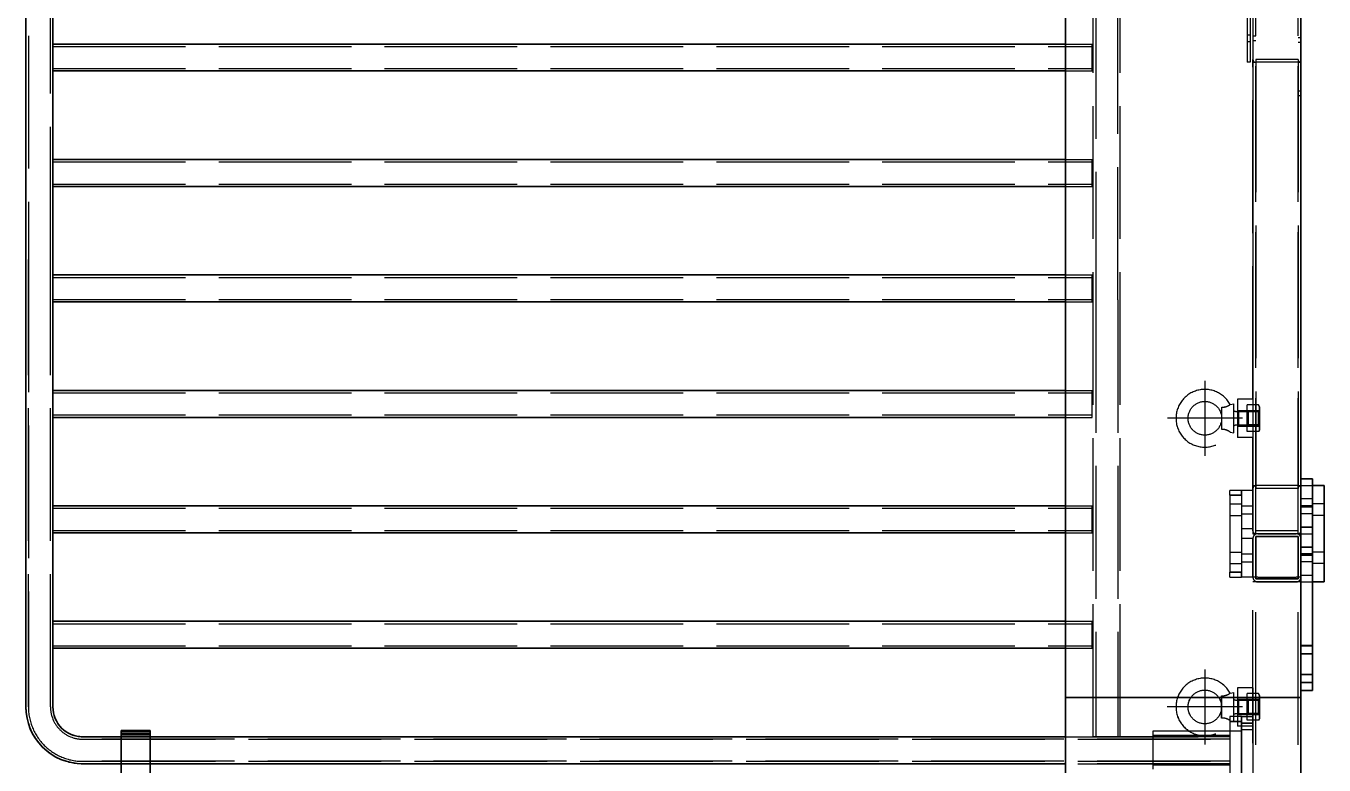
# Model space of a CAD drawing. Header units: millimetres. Extents: x -73083 to 81340, y -6859 to 6812.
# Drawn here: x -64097 to -62747, y 2515 to 3284 of the extents above; entities that cross this region are included whole.
import ezdxf

# ---------------------------------------------------------------- set-up
doc = ezdxf.new("R2010")
doc.units = ezdxf.units.MM
doc.linetypes.add('AM_ISO02W050', pattern=[7.5, 6, -1.5])
doc.linetypes.add('AM_ISO08W050', pattern=[18, 12, -1.5, 3, -1.5])
doc.layers.add('AM_7', color=2, linetype='AM_ISO08W050', lineweight=25)
doc.layers.add('AM_HID', color=1, linetype='AM_ISO02W050', lineweight=25)

msp = doc.modelspace()

# ---------------------------------------------------------------- linework, layer by layer
at = {"color": 7, "lineweight": 35, "ltscale": 23}
for p, q in [((-63016.43766, 4535.75665), (-63016.43766, 2585.7564)), ((-62771.43766, 4535.75665), (-62771.43766, 2585.7564)), ((-62771.4279, 4435.7503), (-62771.43766, 2857.65167)), ((-64097.45182, 3445.76495), (-64097.45427, 3040.76495)), ((-64069.45231, 3356.78033), (-64069.4528, 3264.75103)), ((-64069.44889, 3356.76324), (-64069.44987, 3264.76324)), ((-64069.4528, 3264.76568), (-64069.4528, 3236.76568)), ((-64069.4528, 3264.76568), (-63016.43766, 3264.75909)), ((-64069.44987, 3264.76446), (-63016.44059, 3264.75787)), ((-64069.4528, 3236.78033), (-64069.45378, 3144.75103)), ((-64069.4528, 3236.76568), (-63016.43766, 3236.75909)), ((-64069.44987, 3236.76324), (-64069.45036, 3144.76324)), ((-64069.45378, 3144.76568), (-64069.45378, 3116.76568)), ((-64069.45378, 3144.76568), (-63016.43766, 3144.75909)), ((-64069.45036, 3144.76446), (-63016.44059, 3144.75787)), ((-64069.45378, 3116.78033), (-64069.45427, 3040.7647)), ((-64069.45378, 3116.76568), (-63016.43766, 3116.75909)), ((-64069.45036, 3116.76324), (-64069.45085, 3040.76348)), ((-64097.4572, 2575.76495), (-64097.45427, 3040.76495)), ((-64069.45427, 3024.75103), (-64069.45427, 3040.7647)), ((-64069.45085, 3024.76324), (-64069.45085, 3040.76348)), ((-64069.45427, 3024.76568), (-64069.45475, 2996.76568)), ((-64069.45427, 3024.76568), (-63016.43766, 3024.75909)), ((-64069.45085, 3024.76446), (-63016.44059, 3024.75787)), ((-64069.45475, 2904.75103), (-64069.45475, 2996.78033)), ((-64069.45475, 2996.76568), (-63016.43766, 2996.75909)), ((-64069.45182, 2904.76324), (-64069.45085, 2996.76324)), ((-64069.45475, 2904.76568), (-64069.45524, 2876.76568)), ((-64069.45475, 2904.76568), (-63016.43766, 2904.75909)), ((-64069.45182, 2904.76446), (-63016.44059, 2904.75787)), ((-64069.45573, 2784.75103), (-64069.45524, 2876.78033)), ((-64069.45524, 2876.76568), (-63016.43766, 2876.75909)), ((-64069.4528, 2784.76324), (-64069.45182, 2876.76324)), ((-62759.43425, 2812.75518), (-62771.43425, 2812.75518)), ((-62771.43425, 2812.75518), (-62771.43425, 2762.75518)), ((-62759.43425, 2812.75518), (-62759.43425, 2762.75518)), ((-62759.43522, 2805.75738), (-62747.46452, 2805.75738)), ((-62747.46501, 2705.75738), (-62747.46452, 2805.75738)), ((-64069.45573, 2784.76568), (-64069.45573, 2756.76568)), ((-64069.45573, 2784.76568), (-63016.43766, 2784.75909)), ((-64069.4528, 2784.76446), (-63016.44059, 2784.75787)), ((-64069.45671, 2664.75103), (-64069.45573, 2756.78033)), ((-64069.45573, 2756.76568), (-63016.43766, 2756.75909)), ((-64069.45329, 2664.76324), (-64069.4528, 2756.76324)), ((-62759.43425, 2762.75518), (-62771.43425, 2762.75518)), ((-62759.44255, 2592.77447), (-62759.44255, 2762.75518)), ((-62759.44303, 2705.75738), (-62747.46501, 2705.75738)), ((-62759.43034, 2705.75543), (-62759.42985, 2592.74884)), ((-64069.45671, 2664.76568), (-64069.45671, 2636.76568)), ((-64069.45671, 2664.76568), (-63016.43766, 2664.75909)), ((-64069.45329, 2664.76446), (-63016.44059, 2664.75787)), ((-64069.4572, 2575.7647), (-64069.45671, 2636.78033)), ((-64069.45671, 2636.76568), (-63016.43766, 2636.75909)), ((-64069.45378, 2575.76348), (-64069.45378, 2636.76324)), ((-62771.44255, 2592.77447), (-62759.44255, 2592.77447)), ((-62771.42985, 2592.74884), (-62759.42985, 2592.74884)), ((-63016.43766, 2585.7564), (-62771.43766, 2585.7564)), ((-62771.43766, 2585.75543), (-63016.43766, 2585.75543)), ((-63016.43766, 635.75543), (-63016.43766, 2585.75543)), ((-62771.43766, 2585.75543), (-62771.43766, 635.75543)), ((-64038.45768, 2544.76446), (-63998.32194, 2544.76422)), ((-64038.45378, 2544.76324), (-63998.31803, 2544.763)), ((-63998.32194, 2548.23907), (-63998.32243, 2464.26324)), ((-63968.32194, 2551.16607), (-63998.32194, 2551.16632)), ((-63998.32194, 2551.16632), (-63998.32194, 2548.23907)), ((-63998.32194, 2548.23907), (-63968.32194, 2548.23883)), ((-63968.32243, 2464.263), (-63968.32194, 2548.23883)), ((-63968.32194, 2548.23883), (-63968.32194, 2551.16607)), ((-63968.32194, 2545.20147), (-63968.32194, 2550.73443)), ((-63968.32194, 2545.20147), (-63968.32194, 2544.76373)), ((-63968.32194, 2544.76422), (-63016.43766, 2544.75811)), ((-63968.31803, 2544.76275), (-63016.44011, 2544.75689)), ((-63998.32194, 2516.76422), (-64038.45768, 2516.76446)), ((-63968.32194, 2516.76446), (-63968.32194, 2516.27886)), ((-63016.43766, 2516.75811), (-63968.32194, 2516.76422)), ((-63968.32194, 2495.21588), (-63968.32194, 2516.27886))]:
    msp.add_line(p, q, dxfattribs=at)
for centre, radius in [((-64038.4572, 2575.76446), 59), ((-64038.4572, 2575.76446), 31), ((-64038.45378, 2575.76324), 31)]:
    msp.add_arc(centre, radius, 179.99963618, 269.99964233, dxfattribs=at)
at = {"layer": 'AM_7', "ltscale": 23}
for p, q in [((-62871.42057, 2914.75836), (-62871.42057, 2836.75836)), ((-62832.42057, 2875.75836), (-62910.42057, 2875.75836)), ((-62871.44303, 2614.77105), (-62871.44303, 2536.77105)), ((-62871.42155, 2614.76812), (-62871.42155, 2536.76812)), ((-62832.44303, 2575.77105), (-62910.44303, 2575.77105)), ((-62832.42155, 2575.76812), (-62910.42155, 2575.76812))]:
    msp.add_line(p, q, dxfattribs=at)
at = {"layer": 'AM_HID', "ltscale": 23}
for p, q in [((-62821.42741, 4532.75665), (-62821.43815, 2758.75689)), ((-62818.43815, 2758.75689), (-62818.42741, 4532.75665)), ((-62774.43815, 2758.75665), (-62774.42741, 4532.75665)), ((-62821.46159, 4485.75958), (-62821.46159, 2755.75958)), ((-62818.46159, 2755.75958), (-62818.46159, 4485.75958)), ((-62774.46159, 2755.75958), (-62774.46159, 4485.75958)), ((-62771.46159, 4485.75958), (-62771.46159, 2755.78009)), ((-62827.42936, 4045.75787), (-62827.4318, 3245.75787)), ((-62824.42936, 4045.75787), (-62824.4318, 3245.75787)), ((-62987.4572, 2544.75787), (-62987.45182, 3476.75787)), ((-62987.45378, 2544.75665), (-62987.44792, 3476.75665)), ((-62984.95182, 3476.75787), (-62984.95475, 2998.75787)), ((-62984.94792, 3476.75665), (-62984.95134, 2998.75665)), ((-62961.95475, 2998.75787), (-62961.95182, 3476.75787)), ((-62961.95134, 2998.7564), (-62961.94792, 3476.7564)), ((-62959.4572, 2544.75787), (-62959.45182, 3476.75787)), ((-62959.45378, 2544.7564), (-62959.44792, 3476.7564)), ((-64097.44841, 3445.76348), (-64097.45085, 3040.76348)), ((-64094.95182, 3445.76495), (-64094.95427, 3040.76495)), ((-64094.94841, 3445.76348), (-64094.95085, 3040.76348)), ((-64071.95427, 3040.7647), (-64071.95182, 3445.7647)), ((-64071.95085, 3040.76348), (-64071.94841, 3445.76348)), ((-62827.43132, 3274.25787), (-62824.43132, 3274.25787)), ((-62827.43132, 3267.25787), (-62824.43132, 3267.25787)), ((-62827.4279, 3274.2586), (-62824.4279, 3274.25836)), ((-62827.4279, 3267.2586), (-62824.4279, 3267.25836)), ((-62827.42448, 3274.25909), (-62824.42448, 3274.25909)), ((-62827.42448, 3267.25909), (-62824.42448, 3267.25909)), ((-62827.42057, 3274.25982), (-62824.42057, 3274.25982)), ((-62827.42057, 3267.25982), (-62824.42057, 3267.25982)), ((-62821.46354, 3273.21856), (-62818.46354, 3273.21856)), ((-62821.46354, 3268.30157), (-62818.46354, 3268.30157)), ((-62821.46159, 3273.21636), (-62818.46159, 3273.21636)), ((-62821.46159, 3268.29937), (-62818.46159, 3268.29937)), ((-62821.44596, 3273.21685), (-62818.44596, 3273.21685)), ((-62821.44596, 3268.29986), (-62818.44596, 3268.29986)), ((-62821.44255, 3273.21759), (-62818.44792, 3273.21759)), ((-62821.44255, 3268.30059), (-62818.44792, 3268.30059)), ((-62771.44987, 3271.21807), (-62774.44987, 3271.21807)), ((-62771.45475, 3271.21783), (-62774.44792, 3271.21807)), ((-62771.45915, 3271.21783), (-62774.44596, 3271.21783)), ((-62771.46354, 3271.21759), (-62774.4445, 3271.21759)), ((-64069.4528, 3264.75103), (-64069.4528, 3236.78033)), ((-64069.4528, 3262.26568), (-62988.4528, 3262.25909)), ((-64069.44987, 3264.76324), (-64069.44987, 3236.76324)), ((-64069.44987, 3262.26446), (-62988.44938, 3262.25762)), ((-63016.44059, 3264.75787), (-62988.44938, 3264.75762)), ((-63016.43766, 3264.75909), (-62988.4528, 3264.75909)), ((-62988.4528, 3236.75909), (-62988.4528, 3264.75909)), ((-62771.44987, 3266.30108), (-62774.44987, 3266.30108)), ((-62771.45475, 3266.30084), (-62774.44792, 3266.30084)), ((-62771.45915, 3266.30084), (-62774.44596, 3266.30084)), ((-62771.46354, 3266.30059), (-62774.4445, 3266.30059)), ((-62824.4318, 3245.75787), (-62827.4318, 3245.75787)), ((-62821.45329, 2895.75958), (-62821.45134, 3248.75592)), ((-62821.44011, 3245.74859), (-62818.44011, 3245.74884)), ((-62818.45134, 3248.75592), (-62818.45378, 2802.76129)), ((-62774.4445, 3248.75762), (-62818.4445, 3248.75787)), ((-62774.4445, 3245.75762), (-62818.4445, 3245.75787)), ((-62774.44011, 3245.75128), (-62818.44011, 3245.74884)), ((-62774.45134, 3248.75567), (-62774.45378, 2802.76104)), ((-62774.44011, 3245.75128), (-62771.44011, 3245.75152)), ((-62771.45378, 2805.75567), (-62771.45134, 3248.75567)), ((-64069.4528, 3239.26568), (-62988.4528, 3239.25909)), ((-64069.44987, 3239.26446), (-62988.44987, 3239.25762)), ((-64069.44987, 3236.76446), (-62988.44987, 3236.75762)), ((-63016.43766, 3236.75909), (-62988.4528, 3236.75909)), ((-62771.46354, 3215.71807), (-62774.46354, 3215.71807)), ((-62771.46159, 3215.71612), (-62774.46159, 3215.71612)), ((-62771.46354, 3210.80108), (-62774.46354, 3210.80108)), ((-62771.46159, 3210.79913), (-62774.46159, 3210.79913)), ((-64069.45378, 3144.75103), (-64069.45378, 3116.78033)), ((-64069.45378, 3142.26568), (-62988.45378, 3142.25909)), ((-64069.45036, 3144.76324), (-64069.45036, 3116.76324)), ((-64069.45036, 3142.26446), (-62988.45036, 3142.25762)), ((-63016.44059, 3144.75787), (-62988.45036, 3144.75762)), ((-63016.43766, 3144.75909), (-62988.45378, 3144.75909)), ((-62988.45378, 3116.75909), (-62988.45378, 3144.75909)), ((-64069.45378, 3119.26568), (-62988.45378, 3119.25909)), ((-64069.45036, 3119.26446), (-62988.45036, 3119.25762)), ((-64069.45036, 3116.76446), (-62988.45036, 3116.75762)), ((-63016.43766, 3116.75909), (-62988.45378, 3116.75909)), ((-64097.45427, 3040.76495), (-64097.4572, 2575.76495)), ((-64097.45085, 3040.76348), (-64097.45378, 2575.76348)), ((-64097.45378, 2575.76348), (-64097.45085, 3040.76348)), ((-64094.95427, 3040.76495), (-64094.9572, 2575.76495)), ((-64094.9572, 2575.76495), (-64094.95427, 3040.76495)), ((-64094.95085, 3040.76348), (-64094.95378, 2575.76348)), ((-64094.95378, 2575.76348), (-64094.95085, 3040.76348)), ((-64071.9572, 2575.7647), (-64071.95427, 3040.7647)), ((-64071.95378, 2575.76348), (-64071.95085, 3040.76348)), ((-64069.45475, 2996.78033), (-64069.45427, 3024.75103)), ((-64069.45085, 2996.76324), (-64069.45085, 3024.76324)), ((-63016.44059, 3024.75787), (-62988.45085, 3024.75762)), ((-63016.43766, 3024.75909), (-62988.45427, 3024.75909)), ((-62988.45475, 2996.75909), (-62988.45427, 3024.75909)), ((-64069.45427, 3022.26568), (-62988.45427, 3022.25909)), ((-64069.45085, 3022.26446), (-62988.45085, 3022.25762)), ((-64069.45475, 2999.26568), (-62988.45475, 2999.25909)), ((-64069.45085, 2999.26446), (-62988.45134, 2999.25762)), ((-62984.95475, 2998.75787), (-62984.9572, 2544.75787)), ((-62984.95134, 2998.75665), (-62984.95378, 2544.75665)), ((-62961.95475, 2998.75787), (-62961.9572, 2544.75787)), ((-62961.95134, 2998.7564), (-62961.95378, 2544.7564)), ((-64069.45085, 2996.76446), (-62988.45134, 2996.75762)), ((-63016.43766, 2996.75909), (-62988.45475, 2996.75909)), ((-64069.45524, 2876.78033), (-64069.45475, 2904.75103)), ((-64069.45182, 2876.76324), (-64069.45182, 2904.76324)), ((-63016.44059, 2904.75787), (-62988.45182, 2904.75762)), ((-63016.43766, 2904.75909), (-62988.45524, 2904.75909)), ((-62988.45524, 2876.75909), (-62988.45524, 2904.75909)), ((-64069.45524, 2902.26568), (-62988.45524, 2902.25909)), ((-64069.45182, 2902.26446), (-62988.45182, 2902.25762)), ((-62845.0778, 2890.11334), (-62841.42057, 2890.75811)), ((-62841.42106, 2860.75811), (-62841.42057, 2890.75811)), ((-62821.46354, 2895.75787), (-62837.46354, 2895.75811)), ((-62837.46354, 2895.75811), (-62837.46354, 2855.75811)), ((-62827.42057, 2882.68609), (-62827.42057, 2889.61431)), ((-62815.49284, 2889.61431), (-62827.42057, 2889.61431)), ((-62821.46354, 2895.75787), (-62821.46354, 2855.75787)), ((-62814.42057, 2887.75787), (-62815.49284, 2889.61431)), ((-64069.45524, 2879.26568), (-62988.45524, 2879.25909)), ((-64069.45182, 2879.26446), (-62988.45182, 2879.25762)), ((-64069.45182, 2876.76446), (-62988.45182, 2876.75762)), ((-63016.43766, 2876.75909), (-62988.45524, 2876.75909)), ((-62853.92106, 2864.24591), (-62853.92057, 2887.27032)), ((-62837.46354, 2882.67559), (-62821.46354, 2882.67535)), ((-62837.46208, 2882.67779), (-62821.46208, 2882.67755)), ((-62836.42057, 2883.75811), (-62836.42106, 2867.75811)), ((-62836.42057, 2883.75811), (-62836.42106, 2867.75811)), ((-62836.42057, 2883.75811), (-62815.50358, 2883.75787)), ((-62827.42106, 2868.82989), (-62827.42057, 2882.68609)), ((-62826.33854, 2882.67559), (-62827.42057, 2883.75811)), ((-62815.49284, 2882.68609), (-62827.42057, 2882.68634)), ((-62815.49284, 2882.68609), (-62827.42057, 2882.68609)), ((-62826.33854, 2882.67559), (-62826.33854, 2875.75787)), ((-62826.33854, 2882.67559), (-62815.50358, 2882.67535)), ((-62826.33854, 2875.75811), (-62826.33854, 2868.84039)), ((-62815.50358, 2867.75787), (-62815.50358, 2883.75787)), ((-62815.50358, 2867.75787), (-62815.50358, 2883.75787)), ((-62814.42057, 2882.67535), (-62815.50358, 2883.75787)), ((-62815.50358, 2882.67535), (-62814.42057, 2883.75787)), ((-62815.50358, 2875.75787), (-62815.50358, 2882.67535)), ((-62815.50358, 2868.84039), (-62815.50358, 2875.75787)), ((-62814.42057, 2882.67535), (-62814.42106, 2868.84039)), ((-62814.42057, 2875.75787), (-62814.42106, 2865.36553)), ((-62814.42057, 2887.75787), (-62814.42057, 2886.1502)), ((-62814.42057, 2886.1502), (-62814.42057, 2875.75787)), ((-62837.46354, 2868.84063), (-62821.46354, 2868.84039)), ((-62837.46208, 2868.84259), (-62821.46208, 2868.84259)), ((-62836.42106, 2867.75811), (-62815.50358, 2867.75787)), ((-62826.33854, 2868.84039), (-62827.42106, 2867.75811)), ((-62827.42106, 2861.90167), (-62827.42106, 2868.82989)), ((-62815.49284, 2868.82965), (-62827.42106, 2868.82989)), ((-62815.49284, 2868.82965), (-62827.42106, 2868.82989)), ((-62826.33854, 2868.84039), (-62815.50358, 2868.84039)), ((-62814.42106, 2868.84039), (-62815.50358, 2867.75787)), ((-62815.50358, 2868.84039), (-62814.42106, 2867.75787)), ((-62814.42106, 2863.75787), (-62815.49284, 2861.90142)), ((-62814.42106, 2865.36553), (-62814.42106, 2863.75787)), ((-62845.07829, 2861.40289), (-62841.42106, 2860.75811)), ((-62821.46354, 2855.75787), (-62837.46354, 2855.75811)), ((-62815.49284, 2861.90142), (-62827.42106, 2861.90167)), ((-62821.45378, 2802.76129), (-62821.45378, 2855.75933)), ((-62771.43766, 2857.65167), (-62771.43815, 2758.75665)), ((-62771.44255, 2812.74908), (-62771.47331, 2812.74908)), ((-62759.47331, 2812.74908), (-62759.47331, 2805.75933)), ((-62833.4655, 2800.76544), (-62845.4655, 2800.76544)), ((-62845.4655, 2795.76544), (-62845.4655, 2800.76544)), ((-62845.4655, 2795.76544), (-62845.4655, 2715.76544)), ((-62833.4655, 2795.76544), (-62845.4655, 2795.76544)), ((-62845.46501, 2795.76544), (-62833.46501, 2795.76544)), ((-62833.46452, 2795.76641), (-62845.46452, 2795.76641)), ((-62845.46452, 2795.76641), (-62833.46452, 2795.76641)), ((-62845.46354, 2795.76763), (-62833.46354, 2795.76763)), ((-62833.46354, 2795.76739), (-62845.46354, 2795.76739)), ((-62833.4655, 2795.76544), (-62833.4655, 2800.76544)), ((-62833.4655, 2795.76544), (-62833.4655, 2715.76544)), ((-62821.46501, 2800.76544), (-62833.46501, 2800.76544)), ((-62833.46501, 2800.76544), (-62833.46501, 2760.76544)), ((-62821.46501, 2800.76544), (-62821.46501, 2760.76544)), ((-62821.45427, 2758.76129), (-62821.45378, 2802.76129)), ((-62821.44401, 2758.75665), (-62821.44401, 2802.75689)), ((-62821.44157, 2805.75933), (-62818.44157, 2805.75933)), ((-62818.45427, 2758.76129), (-62818.45378, 2802.76129)), ((-62774.45378, 2805.76104), (-62818.45378, 2805.76129)), ((-62774.45378, 2802.76104), (-62818.45378, 2802.76129)), ((-62774.44401, 2805.7564), (-62818.44401, 2805.75665)), ((-62818.44401, 2758.75665), (-62818.44401, 2802.75665)), ((-62774.44401, 2802.7564), (-62818.44401, 2802.75665)), ((-62774.44157, 2805.75933), (-62818.44157, 2805.75933)), ((-62774.43815, 2805.75665), (-62818.43815, 2805.75689)), ((-62774.43815, 2802.75665), (-62818.43815, 2802.75689)), ((-62774.45427, 2758.76104), (-62774.45378, 2802.76104)), ((-62774.44401, 2758.7564), (-62774.44401, 2802.7564)), ((-62774.44157, 2805.75933), (-62771.45964, 2805.75933)), ((-62771.45915, 2805.75762), (-62759.45915, 2805.75738)), ((-62771.45915, 2805.75762), (-62771.45915, 2755.75762)), ((-62759.46501, 2705.75738), (-62759.46452, 2805.75738)), ((-62759.46452, 2805.75738), (-62759.43522, 2805.75738)), ((-62759.45915, 2805.75738), (-62759.45915, 2755.75738)), ((-64069.45573, 2756.78033), (-64069.45573, 2784.75103)), ((-64069.45573, 2782.26568), (-62988.45573, 2782.25909)), ((-64069.4528, 2756.76324), (-64069.4528, 2784.76324)), ((-64069.4528, 2782.26446), (-62988.4528, 2782.25762)), ((-63016.44059, 2784.75787), (-62988.4528, 2784.75762)), ((-63016.43766, 2784.75909), (-62988.45573, 2784.75909)), ((-62988.45622, 2756.75909), (-62988.45573, 2784.75909)), ((-62845.4655, 2786.76544), (-62833.4655, 2786.76544)), ((-62845.46501, 2786.76544), (-62833.46501, 2786.76544)), ((-62845.46452, 2786.76641), (-62833.46452, 2786.76641)), ((-62845.46452, 2786.76641), (-62833.46452, 2786.76641)), ((-62845.46354, 2786.76763), (-62833.46354, 2786.76763)), ((-62845.46354, 2786.76739), (-62833.46354, 2786.76739)), ((-62833.46501, 2784.95343), (-62821.46501, 2784.95343)), ((-62833.46501, 2784.95343), (-62821.46501, 2784.95343)), ((-62833.46403, 2784.9544), (-62821.46403, 2784.9544)), ((-62833.46403, 2784.9544), (-62821.46403, 2784.9544)), ((-62833.46354, 2784.95562), (-62821.46354, 2784.95562)), ((-62833.46354, 2784.95538), (-62821.46354, 2784.95538)), ((-62759.47331, 2791.93707), (-62771.47331, 2791.93707)), ((-62759.47331, 2791.93682), (-62771.47331, 2791.93682)), ((-62759.47331, 2783.56109), (-62771.47331, 2783.56109)), ((-62759.47331, 2783.56085), (-62771.47331, 2783.56085)), ((-62759.46501, 2784.94781), (-62771.46501, 2784.94781)), ((-62759.45915, 2784.94537), (-62771.45915, 2784.94561)), ((-62759.43425, 2791.94342), (-62771.43425, 2791.94342)), ((-62759.43425, 2791.94342), (-62771.43425, 2791.94342)), ((-62759.43425, 2783.56744), (-62771.43425, 2783.56744)), ((-62759.43425, 2783.56744), (-62771.43425, 2783.56744)), ((-62747.46452, 2786.75982), (-62759.46452, 2786.75982)), ((-62747.46452, 2786.75738), (-62759.46452, 2786.75738)), ((-62845.4655, 2774.76544), (-62833.4655, 2774.76544)), ((-62845.46501, 2774.76544), (-62833.46501, 2774.76544)), ((-62845.46452, 2774.76641), (-62833.46452, 2774.76641)), ((-62845.46452, 2774.76641), (-62833.46452, 2774.76641)), ((-62845.46354, 2774.76763), (-62833.46354, 2774.76763)), ((-62845.46354, 2774.76739), (-62833.46354, 2774.76739)), ((-62833.46501, 2776.57745), (-62821.46501, 2776.57745)), ((-62833.46501, 2776.57745), (-62821.46501, 2776.57745)), ((-62833.46403, 2776.57843), (-62821.46403, 2776.57843)), ((-62833.46403, 2776.57843), (-62821.46403, 2776.57843)), ((-62833.46354, 2776.57965), (-62821.46354, 2776.57965)), ((-62833.46354, 2776.5794), (-62821.46354, 2776.5794)), ((-62759.46501, 2776.57183), (-62771.46501, 2776.57183)), ((-62759.45915, 2776.56939), (-62771.45915, 2776.56964)), ((-62747.46452, 2774.75982), (-62759.46452, 2774.75982)), ((-62747.46452, 2774.75738), (-62759.46452, 2774.75738)), ((-64069.45573, 2759.26568), (-62988.45573, 2759.25909)), ((-64069.4528, 2759.26446), (-62988.4528, 2759.25762)), ((-64069.4528, 2756.76446), (-62988.4528, 2756.75762)), ((-63016.43766, 2756.75909), (-62988.45622, 2756.75909)), ((-62821.46501, 2760.76544), (-62833.46501, 2760.76544)), ((-62821.46159, 2755.75958), (-62818.46159, 2755.75958)), ((-62774.46159, 2755.75958), (-62818.46159, 2755.75958)), ((-62774.45427, 2758.76104), (-62818.45427, 2758.76129)), ((-62774.45427, 2755.76104), (-62818.45427, 2755.76129)), ((-62774.4445, 2755.7564), (-62818.4445, 2755.75665)), ((-62774.44401, 2758.7564), (-62818.44401, 2758.75665)), ((-62774.43815, 2758.75665), (-62818.43815, 2758.75689)), ((-62774.43815, 2755.75665), (-62818.43815, 2755.75689)), ((-62776.44548, 2755.78399), (-62816.44548, 2755.78399)), ((-62816.44499, 2755.78375), (-62776.44499, 2755.78375)), ((-62776.44255, 2755.7752), (-62816.44255, 2755.7752)), ((-62776.44157, 2755.76812), (-62776.44499, 2755.78375)), ((-62771.46159, 2755.75958), (-62774.46159, 2755.75958)), ((-62771.48307, 2755.77203), (-62771.46696, 2755.77203)), ((-62771.48307, 2755.77203), (-62771.48307, 2705.77203)), ((-62771.44694, 2762.74908), (-62771.47282, 2762.74908)), ((-62771.4655, 2755.78009), (-62759.4655, 2755.78009)), ((-62771.4655, 2755.78009), (-62771.4655, 2705.78009)), ((-62771.45915, 2755.75762), (-62759.45915, 2755.75738)), ((-62771.44255, 2592.77447), (-62771.44255, 2762.77447)), ((-62771.44255, 2762.77447), (-62759.44255, 2762.77447)), ((-62759.48307, 2755.77203), (-62759.48307, 2705.77203)), ((-62759.4655, 2755.78009), (-62759.4655, 2705.78009)), ((-62759.44255, 2762.75518), (-62759.44255, 2762.77447)), ((-62759.43034, 2762.74884), (-62759.43034, 2712.74884)), ((-62821.4655, 2750.76544), (-62833.4655, 2750.76544)), ((-62833.4655, 2750.76544), (-62833.4655, 2710.76544)), ((-62821.4655, 2750.76544), (-62821.4655, 2710.76544)), ((-62821.44548, 640.77941), (-62821.44499, 2750.78399)), ((-62821.44157, 2750.76812), (-62821.44499, 2750.78375)), ((-62821.44499, 2750.78375), (-62821.44499, 2710.78375)), ((-62818.44548, 638.77947), (-62818.44499, 2752.78399)), ((-62818.44499, 2752.78399), (-62774.44499, 2752.78399)), ((-62774.44499, 2752.78375), (-62818.44499, 2752.78375)), ((-62818.44499, 2752.78375), (-62818.44499, 2708.78375)), ((-62818.44255, 2752.7752), (-62774.44255, 2752.7752)), ((-62774.44548, 638.77947), (-62774.44499, 2752.78399)), ((-62774.44157, 2752.76812), (-62774.44499, 2752.78375)), ((-62774.44499, 2752.78375), (-62774.44499, 2708.78375)), ((-62759.44206, 2741.96221), (-62771.44206, 2741.96221)), ((-62759.44206, 2741.96221), (-62771.44206, 2741.96221)), ((-62771.43034, 2741.93682), (-62759.43034, 2741.93682)), ((-62771.43034, 2741.93682), (-62759.43034, 2741.93682)), ((-62845.4655, 2736.76544), (-62833.4655, 2736.76544)), ((-62845.46501, 2736.76544), (-62833.46501, 2736.76544)), ((-62845.46452, 2736.76641), (-62833.46452, 2736.76641)), ((-62845.46452, 2736.76641), (-62833.46452, 2736.76641)), ((-62845.46354, 2736.76763), (-62833.46354, 2736.76763)), ((-62845.46354, 2736.76739), (-62833.46354, 2736.76739)), ((-62833.4655, 2734.95343), (-62821.4655, 2734.95343)), ((-62833.46501, 2734.95343), (-62821.46501, 2734.95343)), ((-62833.46452, 2734.9544), (-62821.46452, 2734.9544)), ((-62833.46452, 2734.9544), (-62821.46452, 2734.9544)), ((-62833.46354, 2734.95562), (-62821.46354, 2734.95562)), ((-62833.46354, 2734.95538), (-62821.46354, 2734.95538)), ((-62759.48356, 2734.95977), (-62771.48356, 2734.95977)), ((-62759.4655, 2734.96807), (-62771.4655, 2734.96807)), ((-62759.44206, 2733.58624), (-62771.44206, 2733.58624)), ((-62759.44206, 2733.58624), (-62771.44206, 2733.58624)), ((-62771.43034, 2733.56085), (-62759.43034, 2733.56085)), ((-62771.43034, 2733.56085), (-62759.43034, 2733.56085)), ((-62747.46452, 2736.75982), (-62759.46452, 2736.75982)), ((-62747.46452, 2736.75738), (-62759.46452, 2736.75738)), ((-62845.4655, 2724.76544), (-62833.4655, 2724.76544)), ((-62845.4655, 2715.76544), (-62833.4655, 2715.76544)), ((-62845.4655, 2710.76544), (-62845.4655, 2715.76544)), ((-62845.46501, 2724.76544), (-62833.46501, 2724.76544)), ((-62833.46501, 2715.76544), (-62845.46501, 2715.76544)), ((-62845.46452, 2724.76641), (-62833.46452, 2724.76641)), ((-62845.46452, 2724.76641), (-62833.46452, 2724.76641)), ((-62845.46452, 2715.76641), (-62833.46452, 2715.76641)), ((-62833.46452, 2715.76641), (-62845.46452, 2715.76641)), ((-62845.46354, 2724.76763), (-62833.46354, 2724.76763)), ((-62845.46354, 2724.76739), (-62833.46354, 2724.76739)), ((-62833.46354, 2715.76763), (-62845.46354, 2715.76763)), ((-62845.46354, 2715.76739), (-62833.46354, 2715.76739)), ((-62833.4655, 2726.57745), (-62821.4655, 2726.57745)), ((-62833.4655, 2710.76544), (-62833.4655, 2715.76544)), ((-62833.46501, 2726.57745), (-62821.46501, 2726.57745)), ((-62833.46452, 2726.57843), (-62821.46452, 2726.57843)), ((-62833.46452, 2726.57843), (-62821.46452, 2726.57843)), ((-62833.46354, 2726.57965), (-62821.46354, 2726.57965)), ((-62833.46354, 2726.5794), (-62821.46354, 2726.5794)), ((-62759.48356, 2726.5838), (-62771.48356, 2726.5838)), ((-62759.4655, 2726.5921), (-62771.4655, 2726.5921)), ((-62747.46452, 2724.75982), (-62759.46452, 2724.75982)), ((-62747.46452, 2724.75738), (-62759.46452, 2724.75738)), ((-62845.4655, 2710.76544), (-62833.4655, 2710.76544)), ((-62821.4655, 2710.76544), (-62833.4655, 2710.76544)), ((-62821.44206, 2710.76812), (-62821.44499, 2710.78375)), ((-62816.44499, 2705.78106), (-62821.44499, 2705.78106)), ((-62816.44255, 2710.78424), (-62821.44255, 2710.78424)), ((-62818.44499, 2708.78375), (-62774.44499, 2708.78375)), ((-62774.44499, 2708.78375), (-62818.44499, 2708.78375)), ((-62818.44255, 2708.7752), (-62774.44255, 2708.7752)), ((-62816.44499, 2705.78375), (-62776.44499, 2705.78375)), ((-62776.44499, 2705.78375), (-62816.44499, 2705.78375)), ((-62776.44499, 2705.78106), (-62816.44499, 2705.78106)), ((-62816.44255, 2710.78424), (-62776.44255, 2710.78424)), ((-62816.44255, 2705.7752), (-62776.44255, 2705.7752)), ((-62771.44499, 2705.78106), (-62776.44499, 2705.78106)), ((-62771.44255, 2710.78424), (-62776.44255, 2710.78424)), ((-62774.44206, 2708.76812), (-62774.44499, 2708.78375)), ((-62771.44206, 2712.77447), (-62759.44206, 2712.77447)), ((-62771.43815, 2705.78009), (-62759.4655, 2705.78009)), ((-62771.43034, 2712.74884), (-62759.43034, 2712.74884)), ((-62759.46501, 2705.75738), (-62759.44303, 2705.75738)), ((-62759.43034, 2712.74884), (-62759.43034, 2705.75543)), ((-64069.45671, 2636.78033), (-64069.45671, 2664.75103)), ((-64069.45671, 2662.26568), (-62988.45671, 2662.25909)), ((-64069.45378, 2636.76324), (-64069.45329, 2664.76324)), ((-64069.45329, 2662.26446), (-62988.45329, 2662.25762)), ((-63016.44059, 2664.75787), (-62988.45329, 2664.75762)), ((-63016.43766, 2664.75909), (-62988.45671, 2664.75909)), ((-62988.45671, 2636.75909), (-62988.45671, 2664.75909)), ((-64069.45671, 2639.26568), (-62988.45671, 2639.25909)), ((-64069.45378, 2639.26446), (-62988.45329, 2639.25762)), ((-64069.45378, 2636.76446), (-62988.45329, 2636.75762)), ((-63016.43766, 2636.75909), (-62988.45671, 2636.75909)), ((-62759.44206, 2639.46246), (-62771.44206, 2639.46246)), ((-62771.42985, 2639.43682), (-62759.42985, 2639.43682)), ((-62759.44206, 2631.08648), (-62771.44206, 2631.08648)), ((-62771.42985, 2631.06085), (-62759.42985, 2631.06085)), ((-62759.44206, 2609.46246), (-62771.44206, 2609.46246)), ((-62771.42985, 2609.43682), (-62759.42985, 2609.43682)), ((-62821.46354, 2595.76812), (-62837.46354, 2595.76812)), ((-62837.46354, 2595.76812), (-62837.46354, 2555.76812)), ((-62821.46354, 2595.76812), (-62821.46354, 2555.76812)), ((-62759.44206, 2601.08648), (-62771.44206, 2601.08648)), ((-62771.42985, 2601.06085), (-62759.42985, 2601.06085)), ((-62853.94303, 2564.25885), (-62853.94303, 2587.28302)), ((-62853.92155, 2564.25616), (-62853.92155, 2587.28033)), ((-62845.10075, 2590.12603), (-62841.44303, 2590.77105)), ((-62845.07927, 2590.12335), (-62841.42155, 2590.76812)), ((-62841.44303, 2560.77105), (-62841.44303, 2590.77105)), ((-62841.42155, 2560.76812), (-62841.42155, 2590.76812)), ((-62837.46354, 2582.6856), (-62821.46354, 2582.6856)), ((-62837.46159, 2582.68853), (-62821.46159, 2582.68853)), ((-62836.44303, 2583.77105), (-62836.44303, 2567.77105)), ((-62836.44303, 2583.77105), (-62836.44303, 2567.77105)), ((-62836.44303, 2583.77105), (-62815.52604, 2583.77105)), ((-62836.42155, 2583.76812), (-62836.42155, 2567.76812)), ((-62836.42155, 2583.76812), (-62836.42155, 2567.76812)), ((-62836.42155, 2583.76812), (-62815.50456, 2583.76812)), ((-62827.44303, 2582.69903), (-62827.44303, 2589.62725)), ((-62815.5153, 2589.62725), (-62827.44303, 2589.62725)), ((-62826.361, 2582.68853), (-62827.44303, 2583.77105)), ((-62827.44303, 2568.84283), (-62827.44303, 2582.69903)), ((-62815.5153, 2582.69903), (-62827.44303, 2582.69903)), ((-62815.5153, 2582.69903), (-62827.44303, 2582.69903)), ((-62827.42155, 2582.69635), (-62827.42155, 2589.62457)), ((-62815.49382, 2589.62457), (-62827.42155, 2589.62457)), ((-62826.33952, 2582.6856), (-62827.42155, 2583.76812)), ((-62827.42155, 2568.8399), (-62827.42155, 2582.69635)), ((-62815.49382, 2582.69635), (-62827.42155, 2582.69635)), ((-62815.49382, 2582.69635), (-62827.42155, 2582.69635)), ((-62826.361, 2582.68853), (-62826.361, 2575.77081)), ((-62826.361, 2582.68853), (-62815.52604, 2582.68853)), ((-62826.33952, 2582.6856), (-62826.33952, 2575.76812)), ((-62826.33952, 2582.6856), (-62815.50456, 2582.6856)), ((-62815.52604, 2567.77105), (-62815.52604, 2583.77105)), ((-62815.52604, 2567.77105), (-62815.52604, 2583.77105)), ((-62814.44303, 2582.68853), (-62815.52604, 2583.77105)), ((-62815.52604, 2582.68853), (-62814.44303, 2583.77105)), ((-62815.52604, 2575.77081), (-62815.52604, 2582.68853)), ((-62814.44303, 2587.77105), (-62815.5153, 2589.62725)), ((-62815.50456, 2567.76812), (-62815.50456, 2583.76812)), ((-62815.50456, 2567.76812), (-62815.50456, 2583.76812)), ((-62814.42155, 2582.6856), (-62815.50456, 2583.76812)), ((-62815.50456, 2582.6856), (-62814.42155, 2583.76812)), ((-62815.50456, 2575.76812), (-62815.50456, 2582.6856)), ((-62814.42155, 2587.76812), (-62815.49382, 2589.62457)), ((-62814.44303, 2587.77105), (-62814.44303, 2586.16314)), ((-62814.44303, 2586.16314), (-62814.44303, 2575.77081)), ((-62814.44303, 2582.68853), (-62814.44303, 2568.85333)), ((-62814.42155, 2587.76812), (-62814.42155, 2586.16046)), ((-62814.42155, 2586.16046), (-62814.42155, 2575.76812)), ((-62814.42155, 2582.6856), (-62814.42155, 2568.85064)), ((-62845.44645, 2565.75714), (-62845.44645, 2560.75714)), ((-62833.44645, 2565.75689), (-62845.44645, 2565.75714)), ((-62837.46354, 2568.85064), (-62821.46354, 2568.85064)), ((-62837.46159, 2568.85333), (-62821.46159, 2568.85333)), ((-62836.44303, 2567.77105), (-62815.52604, 2567.77105)), ((-62836.42155, 2567.76812), (-62815.50456, 2567.76812)), ((-62833.44645, 2560.75689), (-62833.44645, 2565.75689)), ((-62833.43473, 2565.78375), (-62821.43473, 2565.78375)), ((-62833.43473, 2565.78375), (-62833.43473, 2445.78375)), ((-62833.41911, 2565.75567), (-62833.4196, 2445.75567)), ((-62833.41911, 2565.75567), (-62821.41911, 2565.75567)), ((-62826.361, 2568.85333), (-62827.44303, 2567.77105)), ((-62827.44303, 2561.91461), (-62827.44303, 2568.84283)), ((-62815.5153, 2568.84283), (-62827.44303, 2568.84283)), ((-62815.5153, 2568.84283), (-62827.44303, 2568.84283)), ((-62826.33952, 2568.85064), (-62827.42155, 2567.76812)), ((-62815.49382, 2568.84014), (-62827.42155, 2568.84014)), ((-62827.42155, 2561.91192), (-62827.42155, 2568.8399)), ((-62815.49382, 2568.8399), (-62827.42155, 2568.8399)), ((-62826.361, 2575.77105), (-62826.361, 2568.85333)), ((-62826.361, 2568.85333), (-62815.52604, 2568.85333)), ((-62826.33952, 2575.76812), (-62826.33952, 2568.85064)), ((-62826.33952, 2568.85064), (-62815.50456, 2568.85064)), ((-62821.43473, 2565.78375), (-62821.43473, 2445.78375)), ((-62821.41911, 2565.75567), (-62821.4196, 2445.75567)), ((-62815.52604, 2568.85333), (-62815.52604, 2575.77105)), ((-62814.44303, 2568.85333), (-62815.52604, 2567.77105)), ((-62815.52604, 2568.85333), (-62814.44303, 2567.77105)), ((-62815.50456, 2568.85064), (-62815.50456, 2575.76812)), ((-62814.42155, 2568.85064), (-62815.50456, 2567.76812)), ((-62815.50456, 2568.85064), (-62814.42155, 2567.76812)), ((-62814.44303, 2575.77081), (-62814.44303, 2565.37872)), ((-62814.44303, 2565.37872), (-62814.44303, 2563.77105)), ((-62814.42155, 2575.76812), (-62814.42155, 2565.37603)), ((-62814.42155, 2565.37603), (-62814.42155, 2563.76812)), ((-62845.44645, 2560.75714), (-62845.44694, 2450.75714)), ((-62845.44645, 2560.75714), (-62833.44645, 2560.75689)), ((-62833.44645, 2560.75714), (-62845.44645, 2560.75714)), ((-62833.44645, 2560.75689), (-62845.44645, 2560.75714)), ((-62833.44645, 2560.75714), (-62845.44645, 2560.75714)), ((-62845.44303, 2560.75567), (-62833.44303, 2560.75567)), ((-62833.44303, 2560.75567), (-62845.44303, 2560.75567)), ((-62833.44303, 2560.75567), (-62845.44303, 2560.75567)), ((-62833.44303, 2560.75567), (-62845.44303, 2560.75567)), ((-62845.10075, 2561.41583), (-62841.44303, 2560.77105)), ((-62845.07927, 2561.41314), (-62841.42155, 2560.76812)), ((-62821.46354, 2555.76812), (-62837.46354, 2555.76812)), ((-62833.44694, 2450.75689), (-62833.44645, 2560.75689)), ((-62833.43473, 2559.10723), (-62821.43473, 2559.10723)), ((-62833.43473, 2559.10723), (-62821.43473, 2559.10723)), ((-62833.43473, 2552.46026), (-62821.43473, 2552.46026)), ((-62833.43473, 2552.46026), (-62821.43473, 2552.46026)), ((-62833.41911, 2559.07916), (-62821.41911, 2559.07916)), ((-62833.41911, 2559.07916), (-62821.41911, 2559.07916)), ((-62833.41911, 2552.43218), (-62821.41911, 2552.43218)), ((-62833.41911, 2552.43218), (-62821.41911, 2552.43218)), ((-62815.5153, 2561.91461), (-62827.44303, 2561.91461)), ((-62815.49382, 2561.91192), (-62827.42155, 2561.91192)), ((-62814.44303, 2563.77105), (-62815.5153, 2561.91461)), ((-62814.42155, 2563.76812), (-62815.49382, 2561.91192)), ((-62845.4572, 2544.75714), (-64038.45768, 2544.76446)), ((-64038.45768, 2542.26446), (-62845.4572, 2542.25714)), ((-62845.4572, 2542.25714), (-64038.45768, 2542.26446)), ((-62845.45378, 2544.75567), (-64038.45378, 2544.76324)), ((-64038.45378, 2542.26324), (-62845.45378, 2542.25567)), ((-62845.45378, 2542.25567), (-64038.45378, 2542.26324)), ((-63968.32194, 2550.78228), (-63998.32194, 2550.78253)), ((-63998.32194, 2550.73443), (-63968.32194, 2550.73443)), ((-63998.32194, 2545.20172), (-63998.32194, 2550.73443)), ((-63998.32194, 2550.35089), (-63968.32194, 2550.35064)), ((-63968.32194, 2547.2796), (-63998.32194, 2547.2796)), ((-63968.32194, 2545.24932), (-63998.32194, 2545.24957)), ((-63998.32194, 2545.20172), (-63998.32194, 2516.27911)), ((-63968.32194, 2545.20147), (-63998.32194, 2545.20172)), ((-63998.32194, 2544.76422), (-63968.32194, 2544.76422)), ((-63968.31803, 2550.8294), (-63998.31803, 2550.82965)), ((-63968.31803, 2550.76617), (-63998.31803, 2550.76641)), ((-63998.31803, 2550.75836), (-63968.31803, 2550.75836)), ((-63998.31803, 2550.69512), (-63968.31803, 2550.69512)), ((-63998.31803, 2547.84161), (-63968.31803, 2547.84136)), ((-63968.31803, 2547.68316), (-63998.31803, 2547.68341)), ((-63968.31803, 2545.23175), (-63998.31803, 2545.23199)), ((-63968.31803, 2545.22369), (-63998.31803, 2545.22393)), ((-63998.31803, 2544.763), (-63968.31803, 2544.76275)), ((-63968.32194, 2544.76373), (-63968.32194, 2516.76446)), ((-63016.44011, 2544.75689), (-62845.45378, 2544.75567)), ((-63016.43766, 2544.75811), (-62845.4572, 2544.75714)), ((-62966.74528, 2544.75787), (-62987.4572, 2544.75787)), ((-62959.4572, 2544.75787), (-62966.74528, 2544.75787)), ((-62925.44645, 2550.50762), (-62925.44645, 2530.75762)), ((-62845.44645, 2550.50714), (-62925.44645, 2550.50762)), ((-62845.44645, 2546.10699), (-62925.44645, 2546.10748)), ((-62845.44303, 2550.50567), (-62925.44303, 2550.50616)), ((-62845.44303, 2546.10577), (-62925.44303, 2546.10626)), ((-62845.4572, 2544.75714), (-62845.45768, 2516.75714)), ((-62833.44645, 2550.75689), (-62845.44645, 2550.75714)), ((-62833.44645, 2550.75714), (-62845.44645, 2550.75714)), ((-62845.44645, 2546.10699), (-62845.44645, 2530.75714)), ((-62833.44303, 2550.75567), (-62845.44303, 2550.75567)), ((-62833.44303, 2550.75567), (-62845.44303, 2550.75567)), ((-62925.44645, 2530.75762), (-62925.44694, 2511.00762)), ((-62845.44645, 2530.75714), (-62845.44694, 2515.40704)), ((-64038.45768, 2519.26446), (-62845.45768, 2519.25714)), ((-62845.45768, 2519.25714), (-64038.45768, 2519.26446)), ((-64038.45768, 2516.76446), (-62845.45768, 2516.75714)), ((-64038.45427, 2519.26324), (-62845.45427, 2519.25567)), ((-62845.45427, 2519.25567), (-64038.45427, 2519.26324)), ((-64038.45427, 2516.76324), (-62845.45427, 2516.75567)), ((-62845.45427, 2516.75567), (-64038.45427, 2516.76324)), ((-63968.32194, 2516.76422), (-63998.32194, 2516.76422)), ((-63968.32194, 2516.32672), (-63998.32194, 2516.32696)), ((-63998.32194, 2495.21612), (-63998.32194, 2516.27911)), ((-63968.32194, 2516.27886), (-63998.32194, 2516.27911)), ((-63968.31852, 2516.30108), (-63998.31852, 2516.30108)), ((-63968.31852, 2516.29302), (-63998.31852, 2516.29327)), ((-62845.45768, 2516.75714), (-63016.43766, 2516.75811)), ((-62845.44694, 2515.40704), (-62925.44694, 2515.40753))]:
    msp.add_line(p, q, dxfattribs=at)
for points in [[(-62815.49284, 2889.61431), (-62815.18522, 2889.04522), (-62814.92155, 2888.47247), (-62814.64909, 2887.70318), (-62814.47868, 2886.92852), (-62814.42057, 2886.1502)], [(-62814.42057, 2886.1502), (-62814.44157, 2886.61627), (-62814.50358, 2887.08135), (-62814.61784, 2887.59088), (-62814.77702, 2888.09844), (-62815.19255, 2889.06011), (-62815.49284, 2889.61431)], [(-62814.42057, 2886.1502), (-62814.44157, 2885.68414), (-62814.50358, 2885.21929), (-62814.61784, 2884.70953), (-62814.77702, 2884.20196), (-62815.19255, 2883.24029), (-62815.49284, 2882.68609)], [(-62815.49284, 2882.68609), (-62815.18522, 2883.25518), (-62814.92155, 2883.82818), (-62814.64909, 2884.59747), (-62814.47868, 2885.37188), (-62814.42057, 2886.1502)], [(-62815.49284, 2882.68609), (-62815.18522, 2881.54791), (-62814.92155, 2880.40216), (-62814.64909, 2878.86358), (-62814.47917, 2877.31451), (-62814.42057, 2875.75787)], [(-62814.42057, 2875.75787), (-62814.44255, 2876.71246), (-62814.50749, 2877.66461), (-62814.62077, 2878.66168), (-62814.77702, 2879.65435), (-62815.19255, 2881.57769), (-62815.49284, 2882.68609)], [(-62814.42057, 2875.75787), (-62814.44303, 2874.80352), (-62814.50749, 2873.85113), (-62814.62077, 2872.85406), (-62814.77702, 2871.86138), (-62815.19255, 2869.93804), (-62815.49284, 2868.82965)], [(-62815.49284, 2868.82965), (-62815.18522, 2869.96807), (-62814.92155, 2871.11358), (-62814.64909, 2872.65216), (-62814.47917, 2874.20147), (-62814.42057, 2875.75787)], [(-62814.42106, 2865.36553), (-62814.44206, 2865.8316), (-62814.50358, 2866.29669), (-62814.61784, 2866.80645), (-62814.77702, 2867.31378), (-62815.19255, 2868.27545), (-62815.49284, 2868.82965)], [(-62815.49284, 2868.82965), (-62815.18522, 2868.26055), (-62814.92155, 2867.6878), (-62814.64909, 2866.91851), (-62814.47917, 2866.14385), (-62814.42106, 2865.36553)], [(-62815.49284, 2861.90142), (-62815.18522, 2862.47076), (-62814.92155, 2863.04351), (-62814.64909, 2863.8128), (-62814.47917, 2864.58746), (-62814.42106, 2865.36553)], [(-62814.42106, 2865.36553), (-62814.44206, 2864.89947), (-62814.50358, 2864.43463), (-62814.61784, 2863.92486), (-62814.77702, 2863.41729), (-62815.19303, 2862.45562), (-62815.49284, 2861.90142)], [(-62815.5153, 2589.62725), (-62815.20768, 2589.05816), (-62814.94401, 2588.48541), (-62814.67155, 2587.71612), (-62814.50114, 2586.94146), (-62814.44303, 2586.16314)], [(-62814.44303, 2586.16314), (-62814.46403, 2586.62921), (-62814.52604, 2587.09429), (-62814.6403, 2587.60406), (-62814.79948, 2588.11138), (-62815.21501, 2589.07305), (-62815.5153, 2589.62725)], [(-62814.44303, 2586.16314), (-62814.46403, 2585.69732), (-62814.52604, 2585.23223), (-62814.6403, 2584.72247), (-62814.79948, 2584.2149), (-62815.21501, 2583.25323), (-62815.5153, 2582.69903)], [(-62815.5153, 2582.69903), (-62815.20768, 2583.26837), (-62814.94401, 2583.84112), (-62814.67155, 2584.61041), (-62814.50114, 2585.38507), (-62814.44303, 2586.16314)], [(-62815.5153, 2582.69903), (-62815.20768, 2581.56085), (-62814.94401, 2580.4151), (-62814.67155, 2578.87677), (-62814.50114, 2577.32745), (-62814.44303, 2575.77081)], [(-62814.44303, 2575.77105), (-62814.46501, 2576.7254), (-62814.52995, 2577.67755), (-62814.64323, 2578.67462), (-62814.79948, 2579.66754), (-62815.21501, 2581.59088), (-62815.5153, 2582.69903)], [(-62815.49382, 2589.62457), (-62815.1862, 2589.05548), (-62814.92253, 2588.48272), (-62814.65007, 2587.71343), (-62814.48014, 2586.93878), (-62814.42155, 2586.16046)], [(-62814.42155, 2586.16046), (-62814.44255, 2586.62652), (-62814.50456, 2587.09161), (-62814.61882, 2587.60137), (-62814.778, 2588.1087), (-62815.19352, 2589.07037), (-62815.49382, 2589.62457)], [(-62814.42155, 2586.16046), (-62814.44255, 2585.69439), (-62814.50456, 2585.22955), (-62814.61882, 2584.71978), (-62814.778, 2584.21221), (-62815.19352, 2583.25054), (-62815.49382, 2582.69635)], [(-62815.49382, 2582.69635), (-62815.1862, 2583.26568), (-62814.92253, 2583.83843), (-62814.65007, 2584.60772), (-62814.47966, 2585.38238), (-62814.42155, 2586.16046)], [(-62815.49382, 2582.69635), (-62815.1862, 2581.55816), (-62814.92253, 2580.41241), (-62814.65007, 2578.87384), (-62814.48014, 2577.32476), (-62814.42155, 2575.76812)], [(-62814.42155, 2575.76812), (-62814.44352, 2576.72271), (-62814.50846, 2577.67486), (-62814.62175, 2578.67193), (-62814.778, 2579.66461), (-62815.19352, 2581.58819), (-62815.49382, 2582.69635)], [(-62815.5153, 2568.84283), (-62815.20768, 2569.98101), (-62814.94401, 2571.12677), (-62814.67155, 2572.66534), (-62814.50114, 2574.21441), (-62814.44303, 2575.77105)], [(-62814.44303, 2575.77081), (-62814.46501, 2574.81646), (-62814.52995, 2573.86431), (-62814.64323, 2572.86724), (-62814.79948, 2571.87432), (-62815.21501, 2569.95098), (-62815.5153, 2568.84283)], [(-62814.44303, 2565.37872), (-62814.46403, 2565.84478), (-62814.52604, 2566.30963), (-62814.6403, 2566.81939), (-62814.79948, 2567.32696), (-62815.21501, 2568.28863), (-62815.5153, 2568.84283)], [(-62815.5153, 2568.84283), (-62815.20768, 2568.27349), (-62814.94401, 2567.70074), (-62814.67155, 2566.93145), (-62814.50114, 2566.15679), (-62814.44303, 2565.37872)], [(-62815.5153, 2561.91461), (-62815.20768, 2562.4837), (-62814.94401, 2563.05645), (-62814.67155, 2563.82574), (-62814.50114, 2564.6004), (-62814.44303, 2565.37872)], [(-62814.44303, 2565.37872), (-62814.46403, 2564.91265), (-62814.52604, 2564.44757), (-62814.6403, 2563.9378), (-62814.79948, 2563.43048), (-62815.21501, 2562.46881), (-62815.5153, 2561.91461)], [(-62814.42155, 2575.76812), (-62814.44352, 2574.81378), (-62814.50846, 2573.86163), (-62814.62175, 2572.86456), (-62814.778, 2571.87164), (-62815.19352, 2569.9483), (-62815.49382, 2568.8399)], [(-62815.49382, 2568.84014), (-62815.1862, 2569.97833), (-62814.92253, 2571.12408), (-62814.65007, 2572.66241), (-62814.47966, 2574.21173), (-62814.42155, 2575.76812)], [(-62814.42155, 2565.37603), (-62814.44255, 2565.84185), (-62814.50456, 2566.30694), (-62814.61882, 2566.81671), (-62814.778, 2567.32427), (-62815.19352, 2568.28594), (-62815.49382, 2568.84014)], [(-62815.49382, 2568.8399), (-62815.1862, 2568.27081), (-62814.92253, 2567.69805), (-62814.65007, 2566.92877), (-62814.48014, 2566.15411), (-62814.42155, 2565.37603)], [(-62815.49382, 2561.91192), (-62815.1862, 2562.48101), (-62814.92253, 2563.05377), (-62814.65007, 2563.82305), (-62814.47966, 2564.59771), (-62814.42155, 2565.37603)], [(-62814.42155, 2565.37603), (-62814.44255, 2564.90997), (-62814.50456, 2564.44488), (-62814.61882, 2563.93511), (-62814.778, 2563.42755), (-62815.19352, 2562.46588), (-62815.49382, 2561.91192)]]:
    msp.add_lwpolyline(points, dxfattribs=at)
for centre in [(-62871.42057, 2875.75836), (-62871.44303, 2575.77105), (-62871.42155, 2575.76812)]:
    msp.add_circle(centre, 17.5, dxfattribs=at)
for centre, radius, start, end in [((-62818.4445, 3248.75787), 3, 179.99981376, 269.99981991), ((-62774.4445, 3248.75762), 3, 269.99981991, 359.99981728), ((-62871.42057, 2875.75836), 30, 28.58726329, 331.41250961), ((-62854.5529, 2903.15655), 16.11229, 295.36251845, 301.67419381), ((-62854.93718, 2903.83941), 16.89578, 297.50203423, 302.74692283), ((-62855.97868, 2905.51885), 18.87181, 301.59234082, 305.28193729), ((-62856.27995, 2905.97003), 19.41435, 302.67801305, 305.23870561), ((-62853.75065, 2903.34869), 16.07877, 269.39357915, 277.44469879), ((-62853.73014, 2902.93414), 15.66412, 269.30305182, 279.29265428), ((-62853.43962, 2900.73126), 13.44251, 277.57564717, 286.36665388), ((-62853.41276, 2900.62164), 13.32986, 279.55226977, 289.54222739), ((-62853.58317, 2901.11822), 13.85463, 286.48614121, 295.35072954), ((-62853.80046, 2901.64239), 14.42166, 289.63678453, 297.52701906), ((-62838.92057, 2886.88067), 4, 231.31744653, 308.68182788), ((-62853.73796, 2848.48052), 15.7656, 80.74056093, 90.66574787), ((-62853.75553, 2848.08575), 16.16061, 82.57586691, 90.586183), ((-62853.48454, 2850.57305), 13.65868, 73.7028433, 82.35453463), ((-62853.47331, 2850.66436), 13.56701, 70.54502828, 80.36000328), ((-62853.63786, 2850.25543), 14.00693, 64.69751208, 73.46544641), ((-62853.83561, 2849.79425), 14.50866, 62.49560253, 70.33843554), ((-62854.53532, 2848.388), 16.07912, 58.32581302, 64.6503428), ((-62854.87907, 2847.7752), 16.78158, 57.23924262, 62.51976774), ((-62856.26725, 2845.54644), 19.40719, 54.79173313, 58.37930023), ((-62838.92106, 2864.63555), 4, 51.31745154, 128.68182947), ((-62856.31657, 2845.47955), 19.49008, 54.78670611, 57.33714997), ((-62818.45378, 2802.76129), 2.99999, 89.99958586, 179.9996635), ((-62818.44206, 2802.75909), 3, 90.03137356, 180.04247877), ((-62818.43815, 2802.75689), 3.00001, 89.99976345, 179.99955422), ((-62774.45378, 2802.76104), 3.00001, 359.99980863, 89.99959952), ((-62774.44206, 2802.75885), 3, 359.95675523, 90.03137356), ((-62774.43815, 2802.75665), 3, 359.99954917, 89.99961318), ((-62818.45427, 2758.76129), 3, 179.9998001, 269.99960817), ((-62816.44499, 2750.78399), 5, 90.00010496, 180.00013159), ((-62816.44352, 2750.77593), 5, 90.01951635, 179.90966893), ((-62816.44255, 2750.7752), 5.00001, 90.00006398, 179.99996403), ((-62818.44255, 2758.75909), 3, 180.0435033, 269.9671033), ((-62818.43815, 2758.75689), 3, 179.99955422, 269.999615), ((-62776.44548, 2750.78399), 5.00001, 359.99998642, 89.99987956), ((-62776.44352, 2750.77593), 5, 0.09038657, 90.01951635), ((-62776.44255, 2750.7752), 5, 359.99992498, 89.99994786), ((-62774.45427, 2758.76104), 2.99999, 269.99958768, 359.99965973), ((-62774.44255, 2758.75885), 3, 269.9671033, 359.95573494), ((-62774.43815, 2758.75665), 3.00001, 269.99975161, 359.99955395), ((-62816.44499, 2710.78375), 5.00001, 179.99999135, 269.99988138), ((-62816.44352, 2710.77593), 5, 179.91158138, 269.98094127), ((-62816.44255, 2710.7752), 5, 179.99992305, 269.99994285), ((-62776.44352, 2710.77593), 5, 269.98094127, 0.08847803), ((-62776.44499, 2710.78375), 5, 270.00010678, 0.00012509), ((-62776.44255, 2710.7752), 5.00001, 270.00005897, 359.99996153), ((-62871.44303, 2575.77105), 30, 28.58762017, 331.41286648), ((-62871.42155, 2575.76812), 30, 28.58762017, 331.41286648), ((-62853.77311, 2603.36138), 16.07877, 269.39394115, 277.44505396), ((-62853.75261, 2602.94708), 15.66412, 269.30340699, 279.29301628), ((-62853.75163, 2603.3587), 16.07877, 269.39394115, 277.44505396), ((-62853.73112, 2602.94439), 15.66412, 269.30340699, 279.29301628), ((-62853.46208, 2600.74395), 13.44251, 277.57600917, 286.36701588), ((-62853.44059, 2600.74127), 13.44251, 277.57600917, 286.36701588), ((-62853.43571, 2600.63433), 13.32986, 279.55263177, 289.54258256), ((-62853.41423, 2600.63165), 13.32986, 279.55263177, 289.54258256), ((-62853.60612, 2601.13092), 13.85463, 286.48650321, 295.35109154), ((-62853.58464, 2601.12823), 13.85463, 286.48650321, 295.35109154), ((-62853.82292, 2601.65509), 14.42166, 289.63714653, 297.52738106), ((-62853.80143, 2601.6524), 14.42166, 289.63714653, 297.52738106), ((-62854.57536, 2603.16925), 16.11229, 295.36287362, 301.67455581), ((-62854.55387, 2603.16656), 16.11229, 295.36287362, 301.67455581), ((-62854.95964, 2603.85211), 16.89578, 297.5023894, 302.74728141), ((-62854.93815, 2603.84942), 16.89578, 297.5023894, 302.74728141), ((-62856.00114, 2605.53155), 18.87181, 301.59269599, 305.28229929), ((-62855.97966, 2605.52886), 18.87181, 301.59269599, 305.28229929), ((-62856.30241, 2605.98272), 19.41435, 302.67837505, 305.2390642), ((-62856.28093, 2605.98004), 19.41435, 302.67837505, 305.2390642), ((-62838.94303, 2586.89337), 4, 231.31781536, 308.68218646), ((-62838.92155, 2586.89068), 4, 231.31781536, 308.68218646), ((-64038.4572, 2575.76446), 59, 179.99963618, 269.99964233), ((-64038.45378, 2575.76324), 59, 179.99963618, 269.99964233), ((-64038.45378, 2575.76324), 59, 179.99963618, 269.99964233), ((-64038.4572, 2575.76446), 56.5, 179.99963618, 269.99964233), ((-64038.4572, 2575.76446), 56.5, 179.99963618, 269.99964233), ((-64038.45378, 2575.76324), 56.5, 179.99963618, 269.99964233), ((-64038.45378, 2575.76324), 56.5, 179.99963618, 269.99964233), ((-64038.4572, 2575.76446), 33.5, 179.99963618, 269.99964233), ((-64038.4572, 2575.76446), 33.5, 179.99963618, 269.99964233), ((-64038.45378, 2575.76324), 33.5, 179.99963618, 269.99964233), ((-64038.45378, 2575.76324), 33.5, 179.99963618, 269.99964233), ((-64038.4572, 2575.76446), 31, 179.99963618, 269.99964233), ((-64038.45378, 2575.76324), 31, 179.99963618, 269.99964233), ((-62838.94303, 2564.64849), 4, 51.31781354, 128.68218464), ((-62838.92155, 2564.64581), 4, 51.31781354, 128.68218464), ((-62853.778, 2548.09844), 16.16061, 82.57622208, 90.586545), ((-62853.75993, 2548.49322), 15.7656, 80.74092293, 90.66610987), ((-62853.75651, 2548.09576), 16.16061, 82.57622208, 90.586545), ((-62853.73845, 2548.49053), 15.7656, 80.74092293, 90.66610987), ((-62853.507, 2550.58599), 13.65868, 73.70319847, 82.35489663), ((-62853.48552, 2550.58306), 13.65868, 73.70319847, 82.35489663), ((-62853.49528, 2550.67706), 13.56701, 70.54538345, 80.36035845), ((-62853.4738, 2550.67437), 13.56701, 70.54538345, 80.36035845), ((-62853.66032, 2550.26812), 14.00693, 64.69786725, 73.46580841), ((-62853.63884, 2550.26544), 14.00693, 64.69786725, 73.46580841), ((-62853.85807, 2549.80694), 14.50866, 62.4959577, 70.33879071), ((-62853.83659, 2549.80426), 14.50866, 62.4959577, 70.33879071), ((-62854.55778, 2548.40069), 16.07912, 58.32617502, 64.65069797), ((-62854.5363, 2548.39801), 16.07912, 58.32617502, 64.65069797), ((-62854.90153, 2547.7879), 16.78158, 57.23959779, 62.52012974), ((-62854.88005, 2547.78521), 16.78158, 57.23959779, 62.52012974), ((-62856.28971, 2545.55914), 19.40719, 54.7920883, 58.3796554), ((-62856.26823, 2545.55645), 19.40719, 54.7920883, 58.3796554), ((-62856.33903, 2545.49249), 19.49008, 54.78706128, 57.33751197), ((-62856.31755, 2545.48956), 19.49008, 54.78706128, 57.33751197)]:
    msp.add_arc(centre, radius, start, end, dxfattribs=at)

doc.saveas('drawing.dxf')
